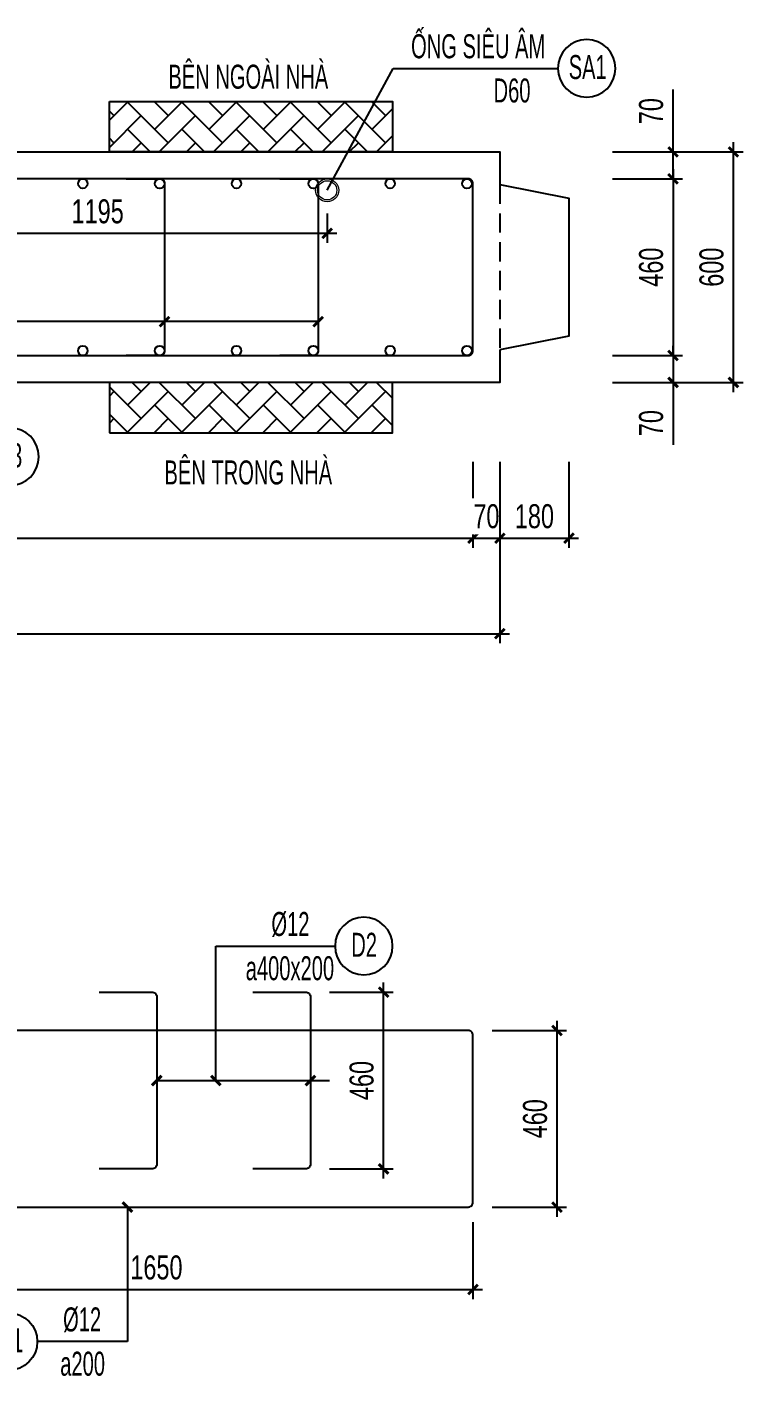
# Model space of a CAD drawing. Header units: millimetres. Extents: x -147841 to 368790, y -162721 to 84261.
# Drawn here: x 296399 to 298263, y -105822 to -102310 of the extents above; entities that cross this region are included whole.
import ezdxf
from ezdxf.enums import TextEntityAlignment as Align

# ---------------------------------------------------------------- set-up
doc = ezdxf.new("R2010")
doc.units = ezdxf.units.MM
doc.header["$LTSCALE"] = 1000
doc.header["$MEASUREMENT"] = 0
doc.header["$PDMODE"] = 1
doc.header["$PDSIZE"] = -10
doc.linetypes.add('DASHED', pattern=[0.75, 0.5, -0.25])
doc.layers.get('0').update_dxf_attribs({"linetype": 'CONTINUOUS', "lineweight": 18})
doc.layers.get('DEFPOINTS').update_dxf_attribs({"color": 5, "linetype": 'CONTINUOUS', "lineweight": 18})
for name, color, linetype, lineweight in [('0-THAY', 7, 'CONTINUOUS', 18), ('ccu11-Dim', 8, 'CONTINUOUS', 18), ('DIM', 8, 'CONTINUOUS', 18)]:
    doc.layers.add(name, color=color, linetype=linetype, lineweight=lineweight)
for name, color, linetype in [('ccu11-Hatch', 250, 'CONTINUOUS'), ('ccu11-Khuat', 9, 'DASHED'), ('ccu11-Manh', 8, 'CONTINUOUS'), ('ccu11-Thay', 7, 'CONTINUOUS'), ('ccu11-Thep', 4, 'CONTINUOUS'), ('ccu11-Thepdai', 6, 'CONTINUOUS'), ('KC-Cotthep', 8, 'CONTINUOUS'), ('KC-Dim', 8, 'CONTINUOUS'), ('KC-Text', 31, 'CONTINUOUS'), ('KC-Thay', 7, 'CONTINUOUS')]:
    doc.layers.add(name, color=color, linetype=linetype)
doc.styles.add('ARIAL', font='arial.ttf', dxfattribs={"width": 0.7})
doc.styles.add('ccu11-dim', font='vnsimli.shx', dxfattribs={"width": 0.65, "bigfont": 'bigfont.shx'})
doc.dimstyles.new('2.5-25', dxfattribs={"dimscale": 25, "dimtxt": 2.5, "dimasz": 1, "dimexe": 1, "dimexo": 2, "dimgap": 1, "dimtad": 1, "dimdec": 1, "dimrnd": 5, "dimdsep": 46, "dimtxsty": 'ARIAL', "dimblk": 'ARCHTICK', "dimcen": -1, "dimdle": 1, "dimclrd": 256, "dimclre": 256, "dimclrt": 3, "dimadec": 0, "dimazin": 2, "dimtfac": 0.1, "dimtdec": 1, "dimtmove": 0, "dimatfit": 1, "dimldrblk": 'ARCHTICK', "dimfxl": 1, "dimtvp": 0.833333, "dimtfill": 1, "dimtolj": 1, "dimtzin": 12, "dimarcsym": 0})
doc.dimstyles.new('ccu11-100x4', dxfattribs={"dimscale": 100, "dimtxt": 2.5, "dimasz": 1, "dimexe": 1, "dimexo": 2, "dimgap": 1, "dimtad": 1, "dimdec": 0, "dimlfac": 0.25, "dimdsep": 46, "dimtxsty": 'ccu11-dim', "dimblk": 'ARCHTICK', "dimcen": -1, "dimdle": 1, "dimclrd": 256, "dimclre": 256, "dimclrt": 31, "dimadec": 0, "dimazin": 2, "dimtfac": 0.1, "dimtdec": 0, "dimtmove": 0, "dimatfit": 1, "dimldrblk": 'ARCHTICK', "dimfxl": 1, "dimtvp": 0.833333, "dimtolj": 1, "dimtzin": 12, "dimarcsym": 0})

# ---------------------------------------------------------------- blocks, each defined once
blk = doc.blocks.new('_ARCHTICK')
at = {"color": 0, "linetype": 'ByBlock', "const_width": 0.3}
blk.add_lwpolyline([(-0.5, -0.5), (0.5, 0.5)], dxfattribs=at)
blk = doc.blocks.new('*D1466')
at = {"layer": 'DEFPOINTS', "color": 0, "linetype": 'ByBlock', "ltscale": 30, "transparency": 16777216}
for p in [(293530.4, -103392.2), (297560.4, -103392.2), (297560.4, -103640.9)]:
    blk.add_point(p, dxfattribs=at)
at = {"layer": 'KC-Dim', "linetype": 'ByBlock', "lineweight": -2, "ltscale": 30, "transparency": 16777216}
for p, q in [((293530.4, -103442.2), (293530.4, -103665.9)), ((297560.4, -103442.2), (297560.4, -103665.9)), ((293505.4, -103640.9), (297585.4, -103640.9))]:
    blk.add_line(p, q, dxfattribs=at)
at = {"layer": 'KC-Dim', "linetype": 'ByBlock', "lineweight": -2, "ltscale": 30, "transparency": 16777216, "xscale": 25, "yscale": 25, "zscale": 25, "rotation": 180}
blk.add_blockref('_ARCHTICK', (293530.4, -103640.9), dxfattribs=at)
at = {"layer": 'KC-Dim', "linetype": 'ByBlock', "lineweight": -2, "ltscale": 30, "transparency": 16777216, "xscale": 25, "yscale": 25, "zscale": 25}
blk.add_blockref('_ARCHTICK', (297560.4, -103640.9), dxfattribs=at)
at = {"layer": 'KC-Dim', "color": 3, "linetype": 'ByBlock', "ltscale": 30, "transparency": 16777216, "insert": (295545.4, -103583.9), "char_height": 62.5, "attachment_point": 5, "style": 'ARIAL', "bg_fill": 3, "box_fill_scale": 1.25, "bg_fill_color": 256, "bg_fill_true_color": 13158600, "bg_fill_transparency": 0}
blk.add_mtext('\\A1;4030', dxfattribs=at)
blk = doc.blocks.new('*D1467')
at = {"layer": 'DEFPOINTS', "color": 0, "linetype": 'ByBlock', "ltscale": 30, "transparency": 16777216}
for p in [(293180.4, -103392.2), (297630.4, -103392.2), (297630.4, -103889.4)]:
    blk.add_point(p, dxfattribs=at)
at = {"layer": 'KC-Dim', "linetype": 'ByBlock', "lineweight": -2, "ltscale": 30, "transparency": 16777216}
for p, q in [((293180.4, -103442.2), (293180.4, -103914.4)), ((297630.4, -103442.2), (297630.4, -103914.4)), ((293155.4, -103889.4), (297655.4, -103889.4))]:
    blk.add_line(p, q, dxfattribs=at)
at = {"layer": 'KC-Dim', "linetype": 'ByBlock', "lineweight": -2, "ltscale": 30, "transparency": 16777216, "xscale": 25, "yscale": 25, "zscale": 25, "rotation": 180}
blk.add_blockref('_ARCHTICK', (293180.4, -103889.4), dxfattribs=at)
at = {"layer": 'KC-Dim', "linetype": 'ByBlock', "lineweight": -2, "ltscale": 30, "transparency": 16777216, "xscale": 25, "yscale": 25, "zscale": 25}
blk.add_blockref('_ARCHTICK', (297630.4, -103889.4), dxfattribs=at)
at = {"layer": 'KC-Dim', "color": 3, "linetype": 'ByBlock', "ltscale": 30, "transparency": 16777216, "insert": (295405.4, -103832.5), "char_height": 62.5, "attachment_point": 5, "style": 'ARIAL', "bg_fill": 3, "box_fill_scale": 1.25, "bg_fill_color": 256, "bg_fill_true_color": 13158600, "bg_fill_transparency": 0}
blk.add_mtext('\\A1;4450', dxfattribs=at)
blk = doc.blocks.new('*D1468')
at = {"layer": 'DEFPOINTS', "color": 0, "linetype": 'ByBlock', "ltscale": 30, "transparency": 16777216}
for p in [(297873.5, -102635.3), (298238.5, -102635.3), (297873.5, -103235.3)]:
    blk.add_point(p, dxfattribs=at)
at = {"layer": 'KC-Dim', "linetype": 'ByBlock', "lineweight": -2, "ltscale": 30, "transparency": 16777216}
for p, q in [((298238.5, -103260.3), (298238.5, -102610.3)), ((297923.5, -102635.3), (298263.5, -102635.3)), ((297923.5, -103235.3), (298263.5, -103235.3))]:
    blk.add_line(p, q, dxfattribs=at)
at = {"layer": 'KC-Dim', "linetype": 'ByBlock', "lineweight": -2, "ltscale": 30, "transparency": 16777216, "xscale": 25, "yscale": 25, "zscale": 25}
for p, rotation in [((298238.5, -102635.3), 90), ((298238.5, -103235.3), 270)]:
    blk.add_blockref('_ARCHTICK', p, dxfattribs=dict(at, rotation=rotation))
at = {"layer": 'KC-Dim', "color": 3, "linetype": 'ByBlock', "ltscale": 30, "transparency": 16777216, "insert": (298181.6, -102935.3), "char_height": 62.5, "attachment_point": 5, "rotation": 90, "style": 'ARIAL', "bg_fill": 3, "box_fill_scale": 1.25, "bg_fill_color": 256, "bg_fill_true_color": 13158600, "bg_fill_transparency": 0}
blk.add_mtext('\\A1;600', dxfattribs=at)
blk = doc.blocks.new('*D1469')
at = {"layer": 'DEFPOINTS', "color": 0, "linetype": 'ByBlock', "ltscale": 30, "transparency": 16777216}
for p in [(297873.5, -102705.3), (297873.5, -103165.3), (298081.3, -103165.3)]:
    blk.add_point(p, dxfattribs=at)
at = {"layer": 'KC-Dim', "linetype": 'ByBlock', "lineweight": -2, "ltscale": 30, "transparency": 16777216}
for p, q in [((298081.3, -102680.3), (298081.3, -103190.3)), ((297923.5, -102705.3), (298106.3, -102705.3)), ((297923.5, -103165.3), (298106.3, -103165.3))]:
    blk.add_line(p, q, dxfattribs=at)
at = {"layer": 'KC-Dim', "linetype": 'ByBlock', "lineweight": -2, "ltscale": 30, "transparency": 16777216, "xscale": 25, "yscale": 25, "zscale": 25}
for p, rotation in [((298081.3, -102705.3), 90), ((298081.3, -103165.3), 270)]:
    blk.add_blockref('_ARCHTICK', p, dxfattribs=dict(at, rotation=rotation))
at = {"layer": 'KC-Dim', "color": 3, "linetype": 'ByBlock', "ltscale": 30, "transparency": 16777216, "insert": (298024.4, -102935.3), "char_height": 62.5, "attachment_point": 5, "rotation": 90, "style": 'ARIAL', "bg_fill": 3, "box_fill_scale": 1.25, "bg_fill_color": 256, "bg_fill_true_color": 13158600, "bg_fill_transparency": 0}
blk.add_mtext('\\A1;460', dxfattribs=at)
blk = doc.blocks.new('*D1470')
at = {"layer": 'DEFPOINTS', "color": 0, "linetype": 'ByBlock', "ltscale": 30, "transparency": 16777216}
for p in [(297873.5, -102635.3), (298081.3, -102635.3), (297873.5, -102705.3)]:
    blk.add_point(p, dxfattribs=at)
at = {"layer": 'KC-Dim', "linetype": 'ByBlock', "lineweight": -2, "ltscale": 30, "transparency": 16777216}
for p, q in [((298081.3, -102635.3), (298081.3, -102473.1)), ((297923.5, -102635.3), (298106.3, -102635.3)), ((298081.3, -102705.3), (298081.3, -102635.3)), ((297923.5, -102705.3), (298106.3, -102705.3)), ((298081.3, -102705.3), (298081.3, -102730.3))]:
    blk.add_line(p, q, dxfattribs=at)
at = {"layer": 'KC-Dim', "linetype": 'ByBlock', "lineweight": -2, "ltscale": 30, "transparency": 16777216, "xscale": 25, "yscale": 25, "zscale": 25}
for p, rotation in [((298081.3, -102635.3), 270), ((298081.3, -102705.3), 90)]:
    blk.add_blockref('_ARCHTICK', p, dxfattribs=dict(at, rotation=rotation))
at = {"layer": 'KC-Dim', "color": 3, "linetype": 'ByBlock', "ltscale": 30, "transparency": 16777216, "insert": (298024.4, -102529.2), "char_height": 62.5, "attachment_point": 5, "rotation": 90, "style": 'ARIAL', "bg_fill": 3, "box_fill_scale": 1.25, "bg_fill_color": 256, "bg_fill_true_color": 13158600, "bg_fill_transparency": 0}
blk.add_mtext('\\A1;70', dxfattribs=at)
blk = doc.blocks.new('*D1471')
at = {"layer": 'DEFPOINTS', "color": 0, "linetype": 'ByBlock', "ltscale": 30, "transparency": 16777216}
for p in [(297873.5, -103165.3), (297873.5, -103235.3), (298081.3, -103235.3)]:
    blk.add_point(p, dxfattribs=at)
at = {"layer": 'KC-Dim', "linetype": 'ByBlock', "lineweight": -2, "ltscale": 30, "transparency": 16777216}
for p, q in [((298081.3, -103165.3), (298081.3, -103140.3)), ((297923.5, -103165.3), (298106.3, -103165.3)), ((298081.3, -103165.3), (298081.3, -103235.3)), ((297923.5, -103235.3), (298106.3, -103235.3)), ((298081.3, -103235.3), (298081.3, -103397.4))]:
    blk.add_line(p, q, dxfattribs=at)
at = {"layer": 'KC-Dim', "linetype": 'ByBlock', "lineweight": -2, "ltscale": 30, "transparency": 16777216, "xscale": 25, "yscale": 25, "zscale": 25}
for p, rotation in [((298081.3, -103165.3), 270), ((298081.3, -103235.3), 90)]:
    blk.add_blockref('_ARCHTICK', p, dxfattribs=dict(at, rotation=rotation))
at = {"layer": 'KC-Dim', "color": 3, "linetype": 'ByBlock', "ltscale": 30, "transparency": 16777216, "insert": (298024.4, -103341.3), "char_height": 62.5, "attachment_point": 5, "rotation": 90, "style": 'ARIAL', "bg_fill": 3, "box_fill_scale": 1.25, "bg_fill_color": 256, "bg_fill_true_color": 13158600, "bg_fill_transparency": 0}
blk.add_mtext('\\A1;70', dxfattribs=at)
blk = doc.blocks.new('*D1472')
at = {"layer": 'DEFPOINTS', "color": 0, "ltscale": 3000, "transparency": 16777216}
for p in [(297560.4, -103392.2), (297630.4, -103392.2)]:
    blk.add_point(p, dxfattribs=at)
at = {"layer": 'KC-Dim', "lineweight": -2, "ltscale": 3000, "transparency": 16777216}
for p, q in [((297560.4, -103442.2), (297560.4, -103665.9)), ((297630.4, -103442.2), (297630.4, -103665.9)), ((297535.4, -103640.9), (297655.4, -103640.9))]:
    blk.add_line(p, q, dxfattribs=at)
at = {"layer": 'KC-Dim', "lineweight": -2, "ltscale": 3000, "transparency": 16777216, "xscale": 25, "yscale": 25, "zscale": 25, "rotation": 180}
blk.add_blockref('_ARCHTICK', (297560.4, -103640.9), dxfattribs=at)
at = {"layer": 'KC-Dim', "lineweight": -2, "ltscale": 3000, "transparency": 16777216, "xscale": 25, "yscale": 25, "zscale": 25}
blk.add_blockref('_ARCHTICK', (297630.4, -103640.9), dxfattribs=at)
at = {"layer": 'KC-Dim', "color": 3, "ltscale": 3000, "transparency": 16777216, "insert": (297595.4, -103584), "char_height": 62.5, "attachment_point": 5, "style": 'ARIAL', "bg_fill": 3, "box_fill_scale": 1.25, "bg_fill_color": 256, "bg_fill_true_color": 13158600, "bg_fill_transparency": 0}
blk.add_mtext('\\A1;70', dxfattribs=at)
at = {"layer": 'DEFPOINTS', "color": 0, "ltscale": 3000, "transparency": 16777216}
blk.add_point((297630.4, -103640.9), dxfattribs=at)
blk = doc.blocks.new('*D1473')
at = {"layer": 'DEFPOINTS', "color": 0, "ltscale": 3000, "transparency": 16777216}
for p in [(297630.4, -103392.2), (297810.4, -103392.2), (297810.4, -103640.9)]:
    blk.add_point(p, dxfattribs=at)
at = {"layer": 'KC-Dim', "lineweight": -2, "ltscale": 3000, "transparency": 16777216}
for p, q in [((297630.4, -103442.2), (297630.4, -103665.9)), ((297810.4, -103442.2), (297810.4, -103665.9)), ((297605.4, -103640.9), (297835.4, -103640.9))]:
    blk.add_line(p, q, dxfattribs=at)
at = {"layer": 'KC-Dim', "color": 3, "ltscale": 3000, "transparency": 16777216, "insert": (297720.4, -103584), "char_height": 62.5, "attachment_point": 5, "style": 'ARIAL', "bg_fill": 3, "box_fill_scale": 1.25, "bg_fill_color": 256, "bg_fill_true_color": 13158600, "bg_fill_transparency": 0}
blk.add_mtext('\\A1;180', dxfattribs=at)
at = {"layer": 'KC-Dim', "lineweight": -2, "ltscale": 3000, "transparency": 16777216, "xscale": 25, "yscale": 25, "zscale": 25, "rotation": 180}
blk.add_blockref('_ARCHTICK', (297630.4, -103640.9), dxfattribs=at)
at = {"layer": 'KC-Dim', "lineweight": -2, "ltscale": 3000, "transparency": 16777216, "xscale": 25, "yscale": 25, "zscale": 25}
blk.add_blockref('_ARCHTICK', (297810.4, -103640.9), dxfattribs=at)
blk = doc.blocks.new('*U1438')
at = {"layer": 'ccu11-Thep'}
for centre in [(0, 217.5), (0, -217.5)]:
    blk.add_circle(centre, 12.5, dxfattribs=at)
blk = doc.blocks.new('*U1439')
at = {"layer": 'DIM', "color": 0, "linetype": 'ByBlock', "lineweight": -2, "transparency": 16777216}
for p in [(0, 0), (200, 0), (400, 0), (600, 0), (800, 0), (1000, 0), (1200, 0), (1400, 0), (1600, 0), (1800, 0), (2000, 0), (2200, 0), (2400, 0), (2600, 0), (2800, 0), (3000, 0), (3200, 0), (3400, 0), (3600, 0), (3800, 0)]:
    blk.add_blockref('*U1438', p, dxfattribs=at)
blk = doc.blocks.new('*U1436')
at = {"layer": 'ccu11-Thepdai', "flags": 128}
blk.add_lwpolyline([(-50, 230), (37.5, 230, -0.414214), (50, 217.5), (50, -114.4), (50, -217.5, -0.414214), (37.5, -230), (-50, -230)], format="xyb", dxfattribs=at)
blk = doc.blocks.new('*U1437')
at = {"layer": 'DIM', "color": 0, "linetype": 'ByBlock', "lineweight": -2, "transparency": 16777216}
for p in [(0, 0), (400, 0)]:
    blk.add_blockref('*U1436', p, dxfattribs=at)
blk = doc.blocks.new('*D1477')
at = {"layer": 'DEFPOINTS', "color": 0, "ltscale": 3000, "transparency": 16777216}
for p in [(295912.4, -105227.7), (297560.4, -105227.7), (297560.4, -105596.6)]:
    blk.add_point(p, dxfattribs=at)
at = {"layer": 'KC-Dim', "lineweight": -2, "ltscale": 3000, "transparency": 16777216}
for p, q in [((295912.4, -105421.6), (295912.4, -105621.6)), ((297560.4, -105421.6), (297560.4, -105621.6)), ((295887.4, -105596.6), (297585.4, -105596.6))]:
    blk.add_line(p, q, dxfattribs=at)
at = {"layer": 'KC-Dim', "lineweight": -2, "ltscale": 3000, "transparency": 16777216, "xscale": 25, "yscale": 25, "zscale": 25, "rotation": 180}
blk.add_blockref('_ARCHTICK', (295912.4, -105596.6), dxfattribs=at)
at = {"layer": 'KC-Dim', "lineweight": -2, "ltscale": 3000, "transparency": 16777216, "xscale": 25, "yscale": 25, "zscale": 25}
blk.add_blockref('_ARCHTICK', (297560.4, -105596.6), dxfattribs=at)
at = {"layer": 'KC-Dim', "color": 3, "ltscale": 3000, "transparency": 16777216, "insert": (296736.4, -105539.7), "char_height": 62.5, "attachment_point": 5, "style": 'ARIAL', "bg_fill": 3, "box_fill_scale": 1.25, "bg_fill_color": 256, "bg_fill_true_color": 13158600, "bg_fill_transparency": 0}
blk.add_mtext('\\A1;1650', dxfattribs=at)
blk = doc.blocks.new('*D1478')
at = {"layer": 'DEFPOINTS', "color": 0, "ltscale": 3000, "transparency": 16777216}
for p in [(297137.4, -104822.7), (297327.7, -104822.7), (297137.4, -105282.7)]:
    blk.add_point(p, dxfattribs=at)
at = {"layer": 'KC-Dim', "lineweight": -2, "ltscale": 3000, "transparency": 16777216}
for p, q in [((297187.4, -104822.7), (297352.7, -104822.7)), ((297327.7, -105307.7), (297327.7, -104797.7)), ((297187.4, -105282.7), (297352.7, -105282.7))]:
    blk.add_line(p, q, dxfattribs=at)
at = {"layer": 'KC-Dim', "lineweight": -2, "ltscale": 3000, "transparency": 16777216, "xscale": 25, "yscale": 25, "zscale": 25}
for p, rotation in [((297327.7, -104822.7), 90), ((297327.7, -105282.7), 270)]:
    blk.add_blockref('_ARCHTICK', p, dxfattribs=dict(at, rotation=rotation))
at = {"layer": 'KC-Dim', "color": 3, "ltscale": 3000, "transparency": 16777216, "insert": (297270.8, -105052.7), "char_height": 62.5, "attachment_point": 5, "rotation": 90, "style": 'ARIAL', "bg_fill": 3, "box_fill_scale": 1.25, "bg_fill_color": 256, "bg_fill_true_color": 13158600, "bg_fill_transparency": 0}
blk.add_mtext('\\A1;460', dxfattribs=at)
blk = doc.blocks.new('*D1481')
at = {"layer": 'DEFPOINTS', "color": 0, "ltscale": 3000, "transparency": 16777216}
for p in [(297560.4, -104922.2), (297560.4, -105382.2), (297779.2, -105382.2)]:
    blk.add_point(p, dxfattribs=at)
at = {"layer": 'KC-Dim', "lineweight": -2, "ltscale": 3000, "transparency": 16777216}
for p, q in [((297779.2, -104897.2), (297779.2, -105407.2)), ((297610.4, -104922.2), (297804.2, -104922.2)), ((297610.4, -105382.2), (297804.2, -105382.2))]:
    blk.add_line(p, q, dxfattribs=at)
at = {"layer": 'KC-Dim', "lineweight": -2, "ltscale": 3000, "transparency": 16777216, "xscale": 25, "yscale": 25, "zscale": 25}
for p, rotation in [((297779.2, -104922.2), 90), ((297779.2, -105382.2), 270)]:
    blk.add_blockref('_ARCHTICK', p, dxfattribs=dict(at, rotation=rotation))
at = {"layer": 'KC-Dim', "color": 3, "ltscale": 3000, "transparency": 16777216, "insert": (297722.3, -105152.2), "char_height": 62.5, "attachment_point": 5, "rotation": 90, "style": 'ARIAL', "bg_fill": 3, "box_fill_scale": 1.25, "bg_fill_color": 256, "bg_fill_true_color": 13158600, "bg_fill_transparency": 0}
blk.add_mtext('\\A1;460', dxfattribs=at)
blk = doc.blocks.new('att_thep_2')
blk.add_circle((-300, 0), 300)
at = {"color": 3, "style": 'ARIAL', "width": 0.6}
blk.add_attdef('DK', text='', height=250, dxfattribs=at).set_placement((467, 105), align=Align.CENTER)
at = {"color": 31, "style": 'ARIAL', "width": 0.6}
blk.add_attdef('SH', text='', height=250, dxfattribs=at).set_placement((-281, -111), align=Align.CENTER)
at = {"color": 2, "style": 'ARIAL', "width": 0.6}
blk.add_attdef('KC', text='', height=250, dxfattribs=at).set_placement((472, -355), align=Align.CENTER)
blk = doc.blocks.new('*D1487')
at = {"layer": 'DEFPOINTS', "color": 0, "linetype": 'ByBlock', "ltscale": 30, "transparency": 16777216}
for p in [(295985.9, -102745.5), (297180.9, -102745.5), (297180.9, -102847.2)]:
    blk.add_point(p, dxfattribs=at)
at = {"layer": 'KC-Dim', "linetype": 'ByBlock', "lineweight": -2, "ltscale": 30, "transparency": 16777216}
for p, q in [((295985.9, -102795.5), (295985.9, -102872.2)), ((297180.9, -102795.5), (297180.9, -102872.2)), ((295960.9, -102847.2), (297205.9, -102847.2))]:
    blk.add_line(p, q, dxfattribs=at)
at = {"layer": 'KC-Dim', "linetype": 'ByBlock', "lineweight": -2, "ltscale": 30, "transparency": 16777216, "xscale": 25, "yscale": 25, "zscale": 25, "rotation": 180}
blk.add_blockref('_ARCHTICK', (295985.9, -102847.2), dxfattribs=at)
at = {"layer": 'KC-Dim', "linetype": 'ByBlock', "lineweight": -2, "ltscale": 30, "transparency": 16777216, "xscale": 25, "yscale": 25, "zscale": 25}
blk.add_blockref('_ARCHTICK', (297180.9, -102847.2), dxfattribs=at)
at = {"layer": 'KC-Dim', "color": 3, "linetype": 'ByBlock', "ltscale": 30, "transparency": 16777216, "insert": (296583.4, -102790.3), "char_height": 62.5, "attachment_point": 5, "style": 'ARIAL', "bg_fill": 3, "box_fill_scale": 1.25, "bg_fill_color": 256, "bg_fill_true_color": 13158600, "bg_fill_transparency": 0}
blk.add_mtext('\\A1;1195', dxfattribs=at)
blk = doc.blocks.new('A$C260038B3')
at = {"layer": '0-THAY', "linetype": 'Continuous'}
for radius in [120, 100]:
    blk.add_circle((0, 0), radius, dxfattribs=at)
blk = doc.blocks.new('*U1579')
at = {"layer": 'ccu11-Thepdai', "flags": 128}
blk.add_lwpolyline([(75, 230), (-62.5, 230, 0.414214), (-75, 217.5), (-75, -114.4), (-75, -217.5, 0.414214), (-62.5, -230), (75, -230)], format="xyb", dxfattribs=at)
blk = doc.blocks.new('*U1580')
at = {"layer": 'ccu11-Thay', "color": 0, "linetype": 'ByBlock', "lineweight": -2, "transparency": 16777216}
for p in [(0, 0), (400, 0)]:
    blk.add_blockref('*U1579', p, dxfattribs=at)

msp = doc.modelspace()

# ---------------------------------------------------------------- hatches: boundary and pattern name
at = {"layer": 'ccu11-Hatch', "ltscale": 3000}
h = msp.add_hatch(dxfattribs=at)
h.set_pattern_fill('AR-HBONE', color=256, scale=12.5, style=0)
h.set_pattern_definition([(45, (229556.815, -114738.403), (6e-15, 70.710678), [150, -50]), (135, (229592.17, -114703.05), (6e-15, 70.710678), [150, -50])])
h.paths.add_polyline_path([(297350.82, -102503.65), (296614.07, -102503.65), (296614.07, -102635.25), (297350.82, -102635.25)])
h = msp.add_hatch(dxfattribs=at)
h.set_pattern_fill('AR-HBONE', color=256, scale=12.5, style=0)
h.set_pattern_definition([(315, (229556.815, -91132.1), (6e-15, -70.710678), [150, -50]), (225, (229592.17, -91167.454), (6e-15, -70.710678), [150, -50])])
h.paths.add_polyline_path([(297350.82, -103366.85), (296614.07, -103366.85), (296614.07, -103235.25), (297350.82, -103235.25)])

# ---------------------------------------------------------------- linework, layer by layer
for points in [[(296614.07, -102503.65), (297350.82, -102503.65), (297350.82, -102635.25), (296614.07, -102635.25)], [(296614.07, -103366.85), (297350.82, -103366.85), (297350.82, -103235.25), (296614.07, -103235.25)]]:
    msp.add_lwpolyline(points, close=True, dxfattribs=at)
at = {"layer": 'ccu11-Khuat', "ltscale": 0.1}
msp.add_line((297630.39, -102720.25), (297630.39, -103150.25), dxfattribs=at)
at = {"layer": 'ccu11-Thepdai'}
for points in [[(295924.89, -103165.25), (297547.89, -103165.25, 0.4142136), (297560.39, -103152.75), (297560.39, -102717.75, 0.4142136), (297547.89, -102705.25), (295924.89, -102705.25, 0.4142136), (295912.39, -102717.75), (295912.39, -103152.75, 0.4142136)], [(295924.89, -105382.15), (297547.89, -105382.15, 0.4142136), (297560.39, -105369.65), (297560.39, -104934.65, 0.4142136), (297547.89, -104922.15), (295924.89, -104922.15, 0.4142136), (295912.39, -104934.65), (295912.39, -105369.65, 0.4142136)]]:
    msp.add_lwpolyline(points, format="xyb", close=True, dxfattribs=at)
at = {"layer": 'KC-Thay', "flags": 128}
for points in [[(293180.39, -102720.25), (293180.39, -102635.25), (297630.39, -102635.25), (297630.39, -102720.25)], [(297630.39, -102720.25), (297810.39, -102755.25), (297810.39, -103115.25), (297630.39, -103150.25)], [(297630.39, -103150.25), (297630.39, -103235.25), (293180.39, -103235.25), (293180.39, -103150.25)]]:
    msp.add_lwpolyline(points, dxfattribs=at)

# ---------------------------------------------------------------- block references
at = {"layer": 'DIM'}
for name, p in [('*U1439', (293744.89, -102935.25)), ('*U1437', (296707.39, -102935.25))]:
    msp.add_blockref(name, p, dxfattribs=at)
at = {"layer": 'KC-Cotthep'}
ref = msp.add_blockref('att_thep_2', (296426.33, -105732.22), dxfattribs=dict(at, xscale=0.25, yscale=0.25, zscale=0.25))
ref.add_attrib('KC', 'a200', dxfattribs={"layer": '0', "color": 2, "height": 62.5, "style": 'ARIAL', "width": 0.6}).set_placement((296544.3, -105821.05), align=Align.CENTER)
ref.add_attrib('DK', '%%C12', dxfattribs={"layer": '0', "color": 215, "height": 62.5, "style": 'ARIAL', "width": 0.6}).set_placement((296542.98, -105705.87), align=Align.CENTER)
ref.add_attrib('SH', 'D1', dxfattribs={"layer": '0', "color": 31, "height": 62.5, "style": 'ARIAL', "width": 0.6}).set_placement((296356.09, -105760.09), align=Align.CENTER)
at = {"layer": 'KC-Dim', "ltscale": 3000, "xscale": 25, "yscale": 25, "zscale": 25, "rotation": 180}
msp.add_blockref('_ARCHTICK', (296737.39, -105052.7), dxfattribs=at)

# ---------------------------------------------------------------- texts
at = {"layer": 'KC-Text', "color": 1, "style": 'ARIAL', "width": 0.6}
msp.add_text('BÊN NGOÀI NHÀ', height=62.5, dxfattribs=at).set_placement((296975.59, -102470.7), align=Align.CENTER)

# ---------------------------------------------------------------- dimensions: what is measured, and where the dimension line sits
at = {"layer": 'KC-Dim', "linetype": 'ByBlock', "ltscale": 30}
dim = msp.add_linear_dim(base=(298238.47, -102635.25), p1=(297873.47, -103235.25), p2=(297873.47, -102635.25), angle=90, dimstyle='2.5-25', dxfattribs=at)
dim.commit()
dim.dimension.update_dxf_attribs({"geometry": '*D1468', "text_midpoint": (298181.56, -102935.25)})
dim = msp.add_linear_dim(base=(297560.39, -103640.87), p1=(293530.39, -103392.15), p2=(297560.39, -103392.15), dimstyle='2.5-25', dxfattribs=at)
dim.commit()
dim.dimension.update_dxf_attribs({"geometry": '*D1466', "text_midpoint": (295545.39, -103583.94)})

# ---------------------------------------------------------------- next in the draw order: dimensions: what is measured, and where the dimension line sits
dim = msp.add_linear_dim(base=(298081.32, -103165.25), p1=(297873.47, -102705.25), p2=(297873.47, -103165.25), angle=90, dimstyle='2.5-25', dxfattribs=at)
dim.commit()
dim.dimension.update_dxf_attribs({"geometry": '*D1469', "text_midpoint": (298024.4, -102935.25)})
for base, p1, p2, picture, middle in [((297180.86, -102847.21), (295985.86, -102745.52), (297180.86, -102745.52), '*D1487', (296583.36, -102790.3)), ((297630.39, -103889.42), (293180.39, -103392.15), (297630.39, -103392.15), '*D1467', (295405.39, -103832.51))]:
    dim = msp.add_linear_dim(base=base, p1=p1, p2=p2, dimstyle='2.5-25', dxfattribs=at)
    dim.commit()
    dim.dimension.update_dxf_attribs({"geometry": picture, "text_midpoint": middle})
at = {"layer": 'KC-Dim', "ltscale": 3000}
dim = msp.add_linear_dim(base=(297560.39, -105596.57), p1=(295912.39, -105227.68), p2=(297560.39, -105227.68), dimstyle='2.5-25', override={"dimfxl": 7, "dimfxlon": 1}, dxfattribs=at)
dim.commit()
dim.dimension.update_dxf_attribs({"geometry": '*D1477', "text_midpoint": (296736.39, -105539.66)})

# ---------------------------------------------------------------- next in the draw order: block references
at = {"layer": 'ccu11-Dim', "ltscale": 3000, "xscale": 0.25, "yscale": 0.25, "zscale": 0.25}
msp.add_blockref('A$C260038B3', (297180.86, -102735.24), dxfattribs=at)
at = {"layer": 'KC-Cotthep'}
ref = msp.add_blockref('att_thep_2', (296280.48, -103428.62), dxfattribs=dict(at, xscale=-0.25, yscale=0.25, zscale=0.25))
ref.add_attrib('SH', 'T3', dxfattribs={"layer": '0', "color": 31, "height": 62.5, "style": 'ARIAL', "width": 0.6}).set_placement((296356.51, -103456.49), align=Align.CENTER)

# ---------------------------------------------------------------- next in the draw order: texts
at = {"layer": 'KC-Text', "color": 1, "style": 'ARIAL', "width": 0.6}
msp.add_text('BÊN TRONG NHÀ', height=62.5, dxfattribs=at).set_placement((296975.59, -103500.99), align=Align.CENTER)

# ---------------------------------------------------------------- next in the draw order: dimensions: what is measured, and where the dimension line sits
at = {"layer": 'KC-Dim', "linetype": 'ByBlock', "ltscale": 30}
for base, p1, p2, picture, middle in [((298081.32, -102635.25), (297873.47, -102705.25), (297873.47, -102635.25), '*D1470', (298024.4, -102529.17)), ((298081.32, -103235.25), (297873.47, -103165.25), (297873.47, -103235.25), '*D1471', (298024.4, -103341.33))]:
    dim = msp.add_linear_dim(base=base, p1=p1, p2=p2, angle=90, dimstyle='2.5-25', dxfattribs=at)
    dim.commit()
    dim.dimension.update_dxf_attribs({"geometry": picture, "text_midpoint": middle})
at = {"layer": 'KC-Dim', "ltscale": 3000}
dim = msp.add_linear_dim(base=(297630.39, -103640.87), p1=(297560.39, -103392.15), p2=(297630.39, -103392.15), dimstyle='2.5-25', dxfattribs=at)
dim.commit()
dim.dimension.update_dxf_attribs({"geometry": '*D1472', "text_midpoint": (297595.39, -103640.87), "dimtype": 160})
for base, p1, p2, picture, middle in [((297327.72, -104822.7), (297137.39, -105282.7), (297137.39, -104822.7), '*D1478', (297270.81, -105052.7)), ((297779.23, -105382.15), (297560.39, -104922.15), (297560.39, -105382.15), '*D1481', (297722.32, -105152.15))]:
    dim = msp.add_linear_dim(base=base, p1=p1, p2=p2, angle=90, dimstyle='2.5-25', override={"dimfxl": 7, "dimfxlon": 1}, dxfattribs=at)
    dim.commit()
    dim.dimension.update_dxf_attribs({"geometry": picture, "text_midpoint": middle})

# ---------------------------------------------------------------- next in the draw order: leaders
at = {"layer": 'ccu11-Manh', "ltscale": 10}
msp.add_leader([(297180.86, -102735.24), (297352.37, -102417.77), (297781.65, -102417.77)], dimstyle='ccu11-100x4', override={"dimgap": 1, "dimtad": 0, "dimldrblk": 'None'}, dxfattribs=at)
at = {"layer": 'ccu11-Manh', "ltscale": 3000}
for points in [[(296757.39, -103076.95), (294211.28, -103076.95), (294211.28, -103428.62)], [(297157.39, -103076.95), (294211.28, -103076.95), (294211.28, -103428.62)], [(296660.99, -105382.15), (296660.99, -105732.22), (296426.33, -105732.22)]]:
    msp.add_leader(points, dimstyle='ccu11-100x4', override={"dimasz": 0.25, "dimtad": 0}, dxfattribs=at)

# ---------------------------------------------------------------- next in the draw order: linework, layer by layer
at = {"layer": 'KC-Dim', "ltscale": 3000}
msp.add_lwpolyline([(296737.39, -105052.7), (297187.39, -105052.7)], dxfattribs=at)

# ---------------------------------------------------------------- next in the draw order: block references
at = {"layer": 'ccu11-Thay', "xscale": -1}
msp.add_blockref('*U1580', (297062.39, -105052.7), dxfattribs=at)
at = {"layer": 'KC-Cotthep'}
ref = msp.add_blockref('att_thep_2', (297781.65, -102417.77), dxfattribs=dict(at, xscale=-0.25, yscale=0.25, zscale=0.25))
ref.add_attrib('KC', 'D60', dxfattribs={"layer": '0', "color": 2, "height": 62.5, "style": 'ARIAL', "width": 0.6}).set_placement((297662.15, -102506.6), align=Align.CENTER)
ref.add_attrib('DK', 'ỐNG SIÊU ÂM', dxfattribs={"layer": '0', "color": 15, "height": 62.5, "style": 'ARIAL', "width": 0.6}).set_placement((297574.02, -102391.42), align=Align.CENTER)
ref.add_attrib('SH', 'SA1', dxfattribs={"layer": '0', "color": 31, "height": 62.5, "style": 'ARIAL', "width": 0.6}).set_placement((297859.16, -102445.64), align=Align.CENTER)
ref = msp.add_blockref('att_thep_2', (297201.31, -104702.74), dxfattribs=dict(at, xscale=-0.25, yscale=0.25, zscale=0.25))
ref.add_attrib('KC', 'a400x200', dxfattribs={"layer": '0', "color": 2, "height": 62.5, "style": 'ARIAL', "width": 0.6}).set_placement((297083.95, -104791.56), align=Align.CENTER)
ref.add_attrib('DK', '%%C12', dxfattribs={"layer": '0', "color": 215, "height": 62.5, "style": 'ARIAL', "width": 0.6}).set_placement((297085.3, -104676.38), align=Align.CENTER)
ref.add_attrib('SH', 'D2', dxfattribs={"layer": '0', "color": 31, "height": 62.5, "style": 'ARIAL', "width": 0.6}).set_placement((297277.13, -104730.61), align=Align.CENTER)
at = {"layer": 'KC-Dim', "ltscale": 3000, "xscale": 25, "yscale": 25, "zscale": 25, "rotation": 180}
msp.add_blockref('_ARCHTICK', (297137.39, -105052.7), dxfattribs=at)
msp.add_blockref('_ARCHTICK', (297137.39, -105052.7), dxfattribs=at)

# ---------------------------------------------------------------- next in the draw order: dimensions: what is measured, and where the dimension line sits
at = {"layer": 'KC-Dim', "ltscale": 3000}
dim = msp.add_linear_dim(base=(297810.39, -103640.87), p1=(297630.39, -103392.15), p2=(297810.39, -103392.15), dimstyle='2.5-25', override={"dimtmove": 1}, dxfattribs=at)
dim.commit()
dim.dimension.update_dxf_attribs({"geometry": '*D1473', "text_midpoint": (297720.39, -103640.87), "dimtype": 160})

# ---------------------------------------------------------------- next in the draw order: leaders
msp.add_leader([(296891.14, -105052.7), (296891.14, -104702.74), (297202.51, -104702.74)], dimstyle='2.5-25', override={"dimgap": 1, "dimtad": 0, "dimfxl": 7, "dimfxlon": 1}, dxfattribs=at)

doc.saveas('drawing.dxf')
